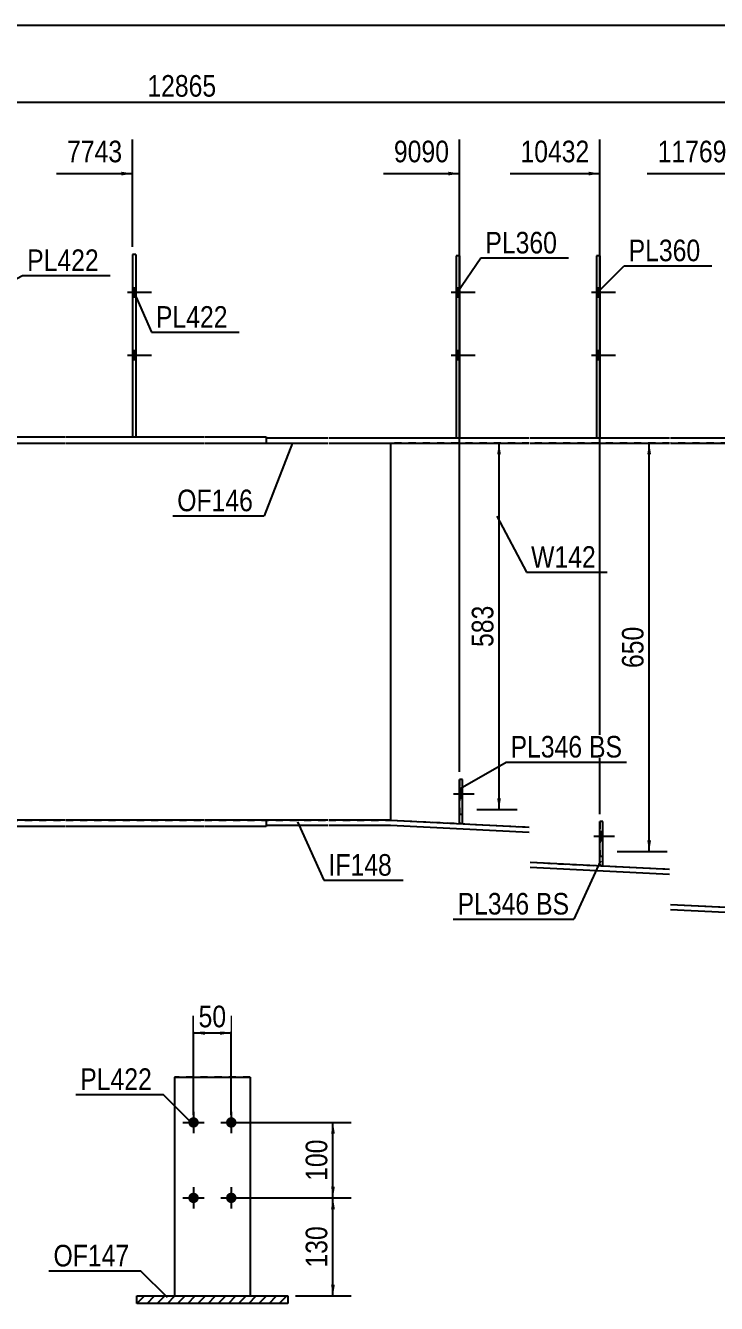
# Model space of a CAD drawing. Header units: millimetres. Extents: x -1031 to -629, y -190 to 87.
# Drawn here: x -857.5 to -765.9, y -82.8 to 86.6 of the extents above; entities that cross this region are included whole.
import ezdxf

# ---------------------------------------------------------------- set-up
doc = ezdxf.new("R2010")
doc.units = ezdxf.units.MM
doc.linetypes.add('DXK_LINE_DOT1', pattern=[1.8814, 0.9407, -0.9407])
doc.linetypes.add('DXK_LINE_DOT2', pattern=[3.9198, 1.9599, -1.9599])
doc.styles.add('Arial Narrow', font='ARIALN.TTF', dxfattribs={"height": 0.2})

# ---------------------------------------------------------------- blocks, each defined once
blk = doc.blocks.new('Unknown-624477082-1210')
at = {"color": 5, "linetype": 'Continuous'}
blk.add_line((-628.66, 86.61), (-1028.66, 86.61), dxfattribs=at)
blk = doc.blocks.new('Part-624477082-1810 - 1231')
at = {"color": 2, "linetype": 'Continuous'}
for p, q in [((-781.36, 56.08), (-781.78, 56.08)), ((-781.78, 56.08), (-781.78, 31.92)), ((-781.36, 56.08), (-781.36, 31.92))]:
    blk.add_line(p, q, dxfattribs=at)
at = {"color": 7, "linetype": 'DXK_LINE_DOT1'}
blk.add_line((-781.78, 31.92), (-781.36, 31.92), dxfattribs=at)
blk = doc.blocks.new('Part-624477082-1601 - 1231')
at = {"color": 2, "linetype": 'Continuous'}
for p, q in [((-870.82, -18.75), (-878.98, -18.75)), ((-878.98, -18.75), (-878.98, -19.58)), ((-870.82, -19.58), (-878.98, -19.58)), ((-852.22, -18.75), (-870.72, -18.75)), ((-852.22, -19.58), (-870.72, -19.58)), ((-833.82, -18.75), (-852.12, -18.75)), ((-833.82, -19.58), (-852.12, -19.58)), ((-825.56, -18.75), (-833.72, -18.75)), ((-825.56, -19.58), (-833.72, -19.58)), ((-825.56, -18.75), (-825.56, -19.58))]:
    blk.add_line(p, q, dxfattribs=at)
blk = doc.blocks.new('Part-624477082-1369 - 1231')
at = {"color": 7, "linetype": 'DXK_LINE_DOT1'}
for p, q in [((-781.36, -18.95), (-781.36, -24.78)), ((-780.95, -18.95), (-781.36, -18.95)), ((-780.95, -24.78), (-780.95, -18.95)), ((-781.36, -23.53), (-780.95, -23.53)), ((-781.36, -24.78), (-780.95, -24.78))]:
    blk.add_line(p, q, dxfattribs=at)
blk = doc.blocks.new('Part-624477082-1491 - 1231')
at = {"color": 2, "linetype": 'Continuous'}
for p, q in [((-878.98, 32.08), (-870.82, 32.08)), ((-878.98, 32.08), (-878.98, 31.25)), ((-878.98, 31.25), (-870.82, 31.25)), ((-870.72, 32.08), (-852.22, 32.08)), ((-870.72, 31.25), (-852.22, 31.25)), ((-852.12, 32.08), (-833.82, 32.08)), ((-852.12, 31.25), (-833.82, 31.25)), ((-833.72, 32.08), (-825.56, 32.08)), ((-833.72, 31.25), (-825.56, 31.25)), ((-825.56, 32.08), (-825.56, 31.25))]:
    blk.add_line(p, q, dxfattribs=at)
blk = doc.blocks.new('Bolt-624477082-1238 - 1231')
at = {"linetype": 'Continuous'}
for points in [[(-842.87, 50.66), (-842.87, 51.83), (-843.28, 51.83), (-843.28, 50.66)], [(-842.87, 50.66), (-842.87, 51.83), (-843.28, 51.83), (-843.28, 50.66)], [(-842.87, 42.33), (-842.87, 43.5), (-843.28, 43.5), (-843.28, 42.33)], [(-842.87, 42.33), (-842.87, 43.5), (-843.28, 43.5), (-843.28, 42.33)]]:
    blk.add_hatch(color=3, dxfattribs=at).paths.add_polyline_path(points)
at = {"color": 3, "linetype": 'Continuous'}
for p, q in [((-843.95, 51.25), (-840.78, 51.25)), ((-843.95, 51.25), (-840.78, 51.25)), ((-843.28, 51.83), (-842.87, 51.83)), ((-843.28, 51.83), (-842.87, 51.83)), ((-843.28, 50.66), (-842.87, 50.66)), ((-843.28, 50.66), (-842.87, 50.66)), ((-843.95, 42.91), (-840.78, 42.91)), ((-843.95, 42.91), (-840.78, 42.91)), ((-843.28, 43.5), (-842.87, 43.5)), ((-843.28, 43.5), (-842.87, 43.5)), ((-843.28, 42.33), (-842.87, 42.33)), ((-843.28, 42.33), (-842.87, 42.33))]:
    blk.add_line(p, q, dxfattribs=at)
blk = doc.blocks.new('Part-624477082-1623 - 1231')
at = {"color": 2, "linetype": 'Continuous'}
for p, q in [((-817.39, -18.75), (-825.56, -18.75)), ((-825.56, -18.75), (-825.56, -19.42)), ((-825.56, -19.42), (-817.39, -19.42)), ((-809.11, -18.75), (-817.29, -18.75)), ((-817.29, -19.42), (-809.12, -19.42)), ((-809.12, -19.42), (-790.71, -20.34)), ((-809.11, -18.75), (-790.71, -19.67)), ((-790.61, -24.34), (-772.11, -25.26)), ((-790.61, -25), (-772.11, -25.93)), ((-772.01, -29.93), (-745.57, -31.25)), ((-772.01, -30.6), (-745.61, -31.92)), ((-745.57, -31.25), (-745.61, -31.92))]:
    blk.add_line(p, q, dxfattribs=at)
blk = doc.blocks.new('Bolt-624477082-1243 - 1231')
at = {"linetype": 'Continuous'}
for points in [[(-781.36, 50.66), (-781.36, 51.83), (-781.78, 51.83), (-781.78, 50.66)], [(-781.36, 50.66), (-781.36, 51.83), (-781.78, 51.83), (-781.78, 50.66)], [(-781.36, 42.33), (-781.36, 43.5), (-781.78, 43.5), (-781.78, 42.33)], [(-781.36, 42.33), (-781.36, 43.5), (-781.78, 43.5), (-781.78, 42.33)]]:
    blk.add_hatch(color=3, dxfattribs=at).paths.add_polyline_path(points)
at = {"color": 3, "linetype": 'Continuous'}
for p, q in [((-782.45, 51.25), (-779.28, 51.25)), ((-782.45, 51.25), (-779.28, 51.25)), ((-781.78, 51.83), (-781.36, 51.83)), ((-781.78, 51.83), (-781.36, 51.83)), ((-781.78, 50.66), (-781.36, 50.66)), ((-781.78, 50.66), (-781.36, 50.66)), ((-782.45, 42.91), (-779.28, 42.91)), ((-782.45, 42.91), (-779.28, 42.91)), ((-781.78, 43.5), (-781.36, 43.5)), ((-781.78, 43.5), (-781.36, 43.5)), ((-781.78, 42.33), (-781.36, 42.33)), ((-781.78, 42.33), (-781.36, 42.33))]:
    blk.add_line(p, q, dxfattribs=at)
blk = doc.blocks.new('Part-624477082-1332 - 1231')
at = {"color": 7, "linetype": 'DXK_LINE_DOT1'}
for p, q in [((-799.96, -13.36), (-799.96, -19.19)), ((-799.55, -13.36), (-799.96, -13.36)), ((-799.55, -19.19), (-799.55, -13.36)), ((-799.96, -17.94), (-799.55, -17.94)), ((-799.96, -19.19), (-799.55, -19.19))]:
    blk.add_line(p, q, dxfattribs=at)
blk = doc.blocks.new('Part-624477082-1337 - 1231')
at = {"color": 2, "linetype": 'Continuous'}
for p, q in [((-799.96, -19.19), (-799.96, -13.36)), ((-799.55, -13.36), (-799.96, -13.36)), ((-799.55, -19.19), (-799.55, -13.36)), ((-799.96, -19.19), (-799.55, -19.19))]:
    blk.add_line(p, q, dxfattribs=at)
blk = doc.blocks.new('Part-624477082-1342 - 1231')
at = {"color": 2, "linetype": 'Continuous'}
for p, q in [((-799.96, 56.08), (-800.38, 56.08)), ((-800.38, 56.08), (-800.38, 31.92)), ((-799.96, 56.08), (-799.96, 31.92))]:
    blk.add_line(p, q, dxfattribs=at)
at = {"color": 7, "linetype": 'DXK_LINE_DOT1'}
blk.add_line((-800.38, 31.92), (-799.96, 31.92), dxfattribs=at)
blk = doc.blocks.new('Part-624477082-1374 - 1231')
at = {"color": 2, "linetype": 'Continuous'}
for p, q in [((-781.36, -24.78), (-781.36, -18.95)), ((-780.95, -18.95), (-781.36, -18.95)), ((-780.95, -24.78), (-780.95, -18.95)), ((-781.36, -24.78), (-780.95, -24.78))]:
    blk.add_line(p, q, dxfattribs=at)
blk = doc.blocks.new('Part-624477082-1469 - 1231')
at = {"color": 2, "linetype": 'Continuous'}
for p, q in [((-825.56, 31.92), (-817.39, 31.92)), ((-825.56, 31.92), (-825.56, 31.25)), ((-825.56, 31.25), (-817.39, 31.25)), ((-817.29, 31.92), (-790.71, 31.92)), ((-817.29, 31.25), (-790.71, 31.25)), ((-790.61, 31.92), (-772.11, 31.92)), ((-790.61, 31.25), (-772.11, 31.25)), ((-772.01, 31.92), (-677.99, 31.92)), ((-772.01, 31.25), (-677.99, 31.25)), ((-677.99, 31.92), (-677.99, 31.25))]:
    blk.add_line(p, q, dxfattribs=at)
blk = doc.blocks.new('Part-624477082-1535 - 1231')
at = {"color": 2, "linetype": 'Continuous'}
blk.add_line((-809.11, 31.25), (-809.11, -18.75), dxfattribs=at)
at = {"color": 7, "linetype": 'DXK_LINE_DOT1'}
for p, q in [((-790.71, 31.25), (-809.11, 31.25)), ((-772.11, 31.25), (-790.61, 31.25)), ((-745.57, 31.25), (-772.01, 31.25)), ((-745.57, 21.81), (-745.57, 31.25)), ((-745.57, -31.25), (-745.57, 16.51)), ((-809.11, -18.75), (-790.71, -19.67)), ((-790.61, -24.34), (-772.11, -25.26)), ((-772.01, -29.93), (-745.57, -31.25))]:
    blk.add_line(p, q, dxfattribs=at)
blk = doc.blocks.new('Part-624477082-1557 - 1231')
at = {"color": 2, "linetype": 'Continuous'}
for p, q in [((-932.41, 31.25), (-932.41, -18.75)), ((-809.11, 31.25), (-809.11, -18.75))]:
    blk.add_line(p, q, dxfattribs=at)
at = {"color": 7, "linetype": 'DXK_LINE_DOT1'}
for p, q in [((-932.41, 31.25), (-924.24, 31.25)), ((-924.14, 31.25), (-905.64, 31.25)), ((-905.54, 31.25), (-887.25, 31.25)), ((-887.15, 31.25), (-870.82, 31.25)), ((-870.72, 31.25), (-852.22, 31.25)), ((-852.12, 31.25), (-833.82, 31.25)), ((-833.72, 31.25), (-817.39, 31.25)), ((-817.29, 31.25), (-809.11, 31.25)), ((-932.41, -18.75), (-924.24, -18.75)), ((-924.14, -18.75), (-905.64, -18.75)), ((-905.54, -18.75), (-887.25, -18.75)), ((-887.15, -18.75), (-870.82, -18.75)), ((-870.72, -18.75), (-852.22, -18.75)), ((-852.12, -18.75), (-833.82, -18.75)), ((-833.72, -18.75), (-817.39, -18.75)), ((-817.29, -18.75), (-809.11, -18.75))]:
    blk.add_line(p, q, dxfattribs=at)
blk = doc.blocks.new('Part-624477082-1852 - 1231')
at = {"color": 2, "linetype": 'Continuous'}
for p, q in [((-842.87, 56.25), (-843.28, 56.25)), ((-843.28, 56.25), (-843.28, 32.08)), ((-842.87, 56.25), (-842.87, 32.08))]:
    blk.add_line(p, q, dxfattribs=at)
at = {"color": 7, "linetype": 'DXK_LINE_DOT1'}
blk.add_line((-843.28, 32.08), (-842.87, 32.08), dxfattribs=at)
blk = doc.blocks.new('Bolt-624477082-1923 - 1231')
at = {"linetype": 'Continuous'}
blk.add_hatch(color=3, dxfattribs=at).paths.add_polyline_path([(-780.95, -21.45), (-780.95, -20.28), (-781.36, -20.28), (-781.36, -21.45)])
at = {"color": 3, "linetype": 'Continuous'}
for p, q in [((-781.36, -20.28), (-780.95, -20.28)), ((-782.16, -20.87), (-779.41, -20.87)), ((-781.36, -21.45), (-780.95, -21.45))]:
    blk.add_line(p, q, dxfattribs=at)
blk = doc.blocks.new('Bolt-624477082-1924 - 1231')
at = {"color": 3, "linetype": 'DXK_LINE_DOT2'}
for p, q in [((-781.36, -20.28), (-780.95, -20.28)), ((-782.03, -20.87), (-780.95, -20.87)), ((-781.36, -21.45), (-780.95, -21.45))]:
    blk.add_line(p, q, dxfattribs=at)
blk = doc.blocks.new('Bolt-624477082-1926 - 1231')
at = {"linetype": 'Continuous'}
for points in [[(-799.96, 50.66), (-799.96, 51.83), (-800.38, 51.83), (-800.38, 50.66)], [(-799.96, 50.66), (-799.96, 51.83), (-800.38, 51.83), (-800.38, 50.66)], [(-799.96, 42.33), (-799.96, 43.5), (-800.38, 43.5), (-800.38, 42.33)], [(-799.96, 42.33), (-799.96, 43.5), (-800.38, 43.5), (-800.38, 42.33)]]:
    blk.add_hatch(color=3, dxfattribs=at).paths.add_polyline_path(points)
at = {"color": 3, "linetype": 'Continuous'}
for p, q in [((-801.05, 51.25), (-797.88, 51.25)), ((-801.05, 51.25), (-797.88, 51.25)), ((-800.38, 51.83), (-799.96, 51.83)), ((-800.38, 51.83), (-799.96, 51.83)), ((-800.38, 50.66), (-799.96, 50.66)), ((-800.38, 50.66), (-799.96, 50.66)), ((-801.05, 42.91), (-797.88, 42.91)), ((-801.05, 42.91), (-797.88, 42.91)), ((-800.38, 43.5), (-799.96, 43.5)), ((-800.38, 43.5), (-799.96, 43.5)), ((-800.38, 42.33), (-799.96, 42.33)), ((-800.38, 42.33), (-799.96, 42.33))]:
    blk.add_line(p, q, dxfattribs=at)
blk = doc.blocks.new('Bolt-624477082-1927 - 1231')
at = {"linetype": 'Continuous'}
blk.add_hatch(color=3, dxfattribs=at).paths.add_polyline_path([(-799.55, -15.86), (-799.55, -14.69), (-799.96, -14.69), (-799.96, -15.86)])
at = {"color": 3, "linetype": 'Continuous'}
for p, q in [((-799.96, -14.69), (-799.55, -14.69)), ((-800.76, -15.28), (-798.01, -15.28)), ((-799.96, -15.86), (-799.55, -15.86))]:
    blk.add_line(p, q, dxfattribs=at)
blk = doc.blocks.new('Bolt-624477082-1928 - 1231')
at = {"color": 3, "linetype": 'DXK_LINE_DOT2'}
for p, q in [((-799.96, -14.69), (-799.55, -14.69)), ((-800.63, -15.28), (-799.55, -15.28)), ((-799.96, -15.86), (-799.55, -15.86))]:
    blk.add_line(p, q, dxfattribs=at)
blk = doc.blocks.new('Bolt-624477082-2801 - 2777')
at = {"linetype": 'Continuous'}
for points in [[(-834.51, -58.84, -1), (-835.91, -58.84, -1)], [(-829.51, -58.84, -1), (-830.91, -58.84, -1)], [(-834.51, -68.84, -1), (-835.91, -68.84, -1)], [(-829.51, -68.84, -1), (-830.91, -68.84, -1)]]:
    blk.add_hatch(color=3, dxfattribs=at).paths.add_polyline_path(points)
at = {"color": 3, "linetype": 'Continuous'}
for p, q in [((-835.21, -57.44), (-835.21, -60.24)), ((-830.21, -57.44), (-830.21, -60.24)), ((-836.61, -58.84), (-833.81, -58.84)), ((-831.61, -58.84), (-828.81, -58.84)), ((-835.21, -67.44), (-835.21, -70.24)), ((-830.21, -67.44), (-830.21, -70.24)), ((-836.61, -68.84), (-833.81, -68.84)), ((-831.61, -68.84), (-828.81, -68.84))]:
    blk.add_line(p, q, dxfattribs=at)
blk = doc.blocks.new('Part-624477082-2857 - 2777')
at = {"color": 2, "linetype": 'Continuous'}
for p, q in [((-837.71, -52.84), (-837.71, -81.84)), ((-837.71, -52.84), (-827.71, -52.84)), ((-827.71, -52.84), (-827.71, -81.84))]:
    blk.add_line(p, q, dxfattribs=at)
at = {"color": 7, "linetype": 'DXK_LINE_DOT1'}
for p, q in [((-827.71, -52.84), (-837.71, -52.84)), ((-837.71, -81.84), (-827.71, -81.84))]:
    blk.add_line(p, q, dxfattribs=at)
blk = doc.blocks.new('Part-624477082-2879 - 2777')
at = {"linetype": 'Continuous'}
h = blk.add_hatch(dxfattribs=at)
h.set_pattern_fill('', scale=0.3, style=0, pattern_type=0)
h.set_pattern_definition([(45, (-842.71335, -82.8386), (-0.67352, 0.67352), [])])
h.paths.add_polyline_path([(-842.71, -81.84), (-842.71, -82.84), (-822.71, -82.84), (-822.71, -81.84)])
at = {"color": 2, "linetype": 'Continuous'}
for p, q in [((-842.71, -82.84), (-842.71, -81.84)), ((-842.71, -81.84), (-822.71, -81.84)), ((-822.71, -82.84), (-842.71, -82.84)), ((-822.71, -81.84), (-822.71, -82.84))]:
    blk.add_line(p, q, dxfattribs=at)
blk = doc.blocks.new('StraightDimension-624477082-8974 - 1231')
at = {"color": 7, "linetype": 'Continuous'}
blk.add_line((-1000, 76.43), (-673.52, 76.43), dxfattribs=at)
at = {"color": 0}
blk.add_wipeout([(-831.59, 76.58), (-831.59, 80.78), (-841.93, 80.78), (-841.93, 76.58)], dxfattribs=at)
at = {"color": 3, "style": 'Arial Narrow'}
blk.add_text('12865', height=2.863, dxfattribs=at).set_placement((-841.33, 77.18))
blk = doc.blocks.new('StraightDimension-624477082-9488 - 1231')
at = {"linetype": 'Continuous'}
blk.add_hatch(color=7, dxfattribs=at).paths.add_polyline_path([(-782.86, 67.23), (-781.36, 66.98), (-782.86, 66.73)])
at = {"color": 7, "linetype": 'Continuous'}
for p, q in [((-781.36, -17.95), (-781.36, 71.48)), ((-793.25, 66.98), (-781.36, 66.98))]:
    blk.add_line(p, q, dxfattribs=at)
at = {"color": 0}
blk.add_wipeout([(-782.14, 67.88), (-782.14, 72.08), (-792.48, 72.08), (-792.48, 67.88)], dxfattribs=at)
at = {"color": 3, "style": 'Arial Narrow'}
blk.add_text('10432', height=2.863, dxfattribs=at).set_placement((-791.88, 68.48))
blk = doc.blocks.new('StraightDimension-624477082-2353 - 1231')
at = {"linetype": 'Continuous'}
for points in [[(-794.97, 29.75), (-794.72, 31.25), (-794.47, 29.75)], [(-794.47, -15.85), (-794.72, -17.35), (-794.97, -15.85)]]:
    blk.add_hatch(color=7, dxfattribs=at).paths.add_polyline_path(points)
at = {"color": 7, "linetype": 'Continuous'}
for p, q in [((-797.67, 31.25), (-792.32, 31.25)), ((-794.72, -17.35), (-794.72, 31.25)), ((-797.67, -17.35), (-792.32, -17.35))]:
    blk.add_line(p, q, dxfattribs=at)
at = {"color": 0}
blk.add_wipeout([(-794.87, 10.29), (-799.07, 10.29), (-799.07, 3.61), (-794.87, 3.61)], dxfattribs=at)
at = {"color": 3, "style": 'Arial Narrow'}
blk.add_text('583', height=2.863, rotation=90.0002, dxfattribs=at).set_placement((-795.47, 4.21))
blk = doc.blocks.new('StraightDimension-624477082-2365 - 1231')
at = {"linetype": 'Continuous'}
for points in [[(-775.07, 29.75), (-774.82, 31.25), (-774.57, 29.75)], [(-774.57, -21.42), (-774.82, -22.92), (-775.07, -21.42)]]:
    blk.add_hatch(color=7, dxfattribs=at).paths.add_polyline_path(points)
at = {"color": 7, "linetype": 'Continuous'}
for p, q in [((-777.74, 31.25), (-772.42, 31.25)), ((-774.82, -22.92), (-774.82, 31.25)), ((-779.07, -22.92), (-772.42, -22.92))]:
    blk.add_line(p, q, dxfattribs=at)
at = {"color": 0}
blk.add_wipeout([(-774.97, 7.51), (-779.17, 7.51), (-779.17, 0.82), (-774.97, 0.82)], dxfattribs=at)
at = {"color": 3, "style": 'Arial Narrow'}
blk.add_text('650', height=2.863, rotation=90.0002, dxfattribs=at).set_placement((-775.57, 1.42))
blk = doc.blocks.new('StraightDimension-624477082-9487 - 1231')
at = {"linetype": 'Continuous'}
blk.add_hatch(color=7, dxfattribs=at).paths.add_polyline_path([(-764.68, 67.23), (-763.18, 66.98), (-764.68, 66.73)])
at = {"color": 7, "linetype": 'Continuous'}
for p, q in [((-763.18, 57.08), (-763.18, 71.48)), ((-775.07, 66.98), (-763.18, 66.98))]:
    blk.add_line(p, q, dxfattribs=at)
at = {"color": 0}
blk.add_wipeout([(-763.96, 67.88), (-763.96, 72.08), (-774.3, 72.08), (-774.3, 67.88)], dxfattribs=at)
at = {"color": 3, "style": 'Arial Narrow'}
blk.add_text('11769', height=2.863, dxfattribs=at).set_placement((-773.7, 68.48))
blk = doc.blocks.new('StraightDimension-624477082-9489 - 1231')
at = {"linetype": 'Continuous'}
blk.add_hatch(color=7, dxfattribs=at).paths.add_polyline_path([(-801.46, 67.23), (-799.96, 66.98), (-801.46, 66.73)])
at = {"color": 7, "linetype": 'Continuous'}
for p, q in [((-799.96, -12.36), (-799.96, 71.48)), ((-810.03, 66.98), (-799.96, 66.98))]:
    blk.add_line(p, q, dxfattribs=at)
at = {"color": 0}
blk.add_wipeout([(-800.74, 67.88), (-800.74, 72.08), (-809.25, 72.08), (-809.25, 67.88)], dxfattribs=at)
at = {"color": 3, "style": 'Arial Narrow'}
blk.add_text('9090', height=2.863, dxfattribs=at).set_placement((-808.65, 68.48))
blk = doc.blocks.new('StraightDimension-624477082-9490 - 1231')
at = {"linetype": 'Continuous'}
blk.add_hatch(color=7, dxfattribs=at).paths.add_polyline_path([(-844.78, 67.23), (-843.28, 66.98), (-844.78, 66.73)])
at = {"color": 7, "linetype": 'Continuous'}
for p, q in [((-843.28, 57.25), (-843.28, 71.48)), ((-853.35, 66.98), (-843.28, 66.98))]:
    blk.add_line(p, q, dxfattribs=at)
at = {"color": 0}
blk.add_wipeout([(-844.06, 67.88), (-844.06, 72.08), (-852.57, 72.08), (-852.57, 67.88)], dxfattribs=at)
at = {"color": 3, "style": 'Arial Narrow'}
blk.add_text('7743', height=2.863, dxfattribs=at).set_placement((-851.97, 68.48))
blk = doc.blocks.new('StraightDimension-624477082-2924 - 2777')
at = {"linetype": 'Continuous'}
for points in [[(-816.98, -60.34), (-816.73, -58.84), (-816.48, -60.34)], [(-816.48, -67.34), (-816.73, -68.84), (-816.98, -67.34)]]:
    blk.add_hatch(color=7, dxfattribs=at).paths.add_polyline_path(points)
at = {"color": 7, "linetype": 'Continuous'}
for p, q in [((-829.21, -58.84), (-814.33, -58.84)), ((-816.73, -68.84), (-816.73, -58.84)), ((-829.21, -68.84), (-814.33, -68.84))]:
    blk.add_line(p, q, dxfattribs=at)
at = {"color": 0}
blk.add_wipeout([(-816.88, -60.5), (-821.08, -60.5), (-821.08, -67.18), (-816.88, -67.18)], dxfattribs=at)
at = {"color": 3, "style": 'Arial Narrow'}
blk.add_text('100', height=2.863, rotation=90.0002, dxfattribs=at).set_placement((-817.48, -66.58))
blk = doc.blocks.new('StraightDimension-624477082-2934 - 2777')
at = {"linetype": 'Continuous'}
for points in [[(-816.98, -70.34), (-816.73, -68.84), (-816.48, -70.34)], [(-816.48, -80.34), (-816.73, -81.84), (-816.98, -80.34)]]:
    blk.add_hatch(color=7, dxfattribs=at).paths.add_polyline_path(points)
at = {"color": 7, "linetype": 'Continuous'}
for p, q in [((-829.21, -68.84), (-814.33, -68.84)), ((-816.73, -81.84), (-816.73, -68.84)), ((-821.71, -81.84), (-814.33, -81.84))]:
    blk.add_line(p, q, dxfattribs=at)
at = {"color": 0}
blk.add_wipeout([(-816.88, -72), (-821.08, -72), (-821.08, -78.68), (-816.88, -78.68)], dxfattribs=at)
at = {"color": 3, "style": 'Arial Narrow'}
blk.add_text('130', height=2.863, rotation=90.0002, dxfattribs=at).set_placement((-817.48, -78.08))
blk = doc.blocks.new('StraightDimension-624477082-2946 - 2777')
at = {"linetype": 'Continuous'}
for points in [[(-833.71, -47.22), (-835.21, -46.97), (-833.71, -46.72)], [(-831.71, -46.72), (-830.21, -46.97), (-831.71, -47.22)]]:
    blk.add_hatch(color=7, dxfattribs=at).paths.add_polyline_path(points)
at = {"color": 7, "linetype": 'Continuous'}
for p, q in [((-835.21, -57.84), (-835.21, -44.72)), ((-830.21, -57.84), (-830.21, -44.72)), ((-835.21, -46.97), (-830.21, -46.97))]:
    blk.add_line(p, q, dxfattribs=at)
at = {"color": 0}
blk.add_wipeout([(-830.29, -46.82), (-830.29, -42.62), (-835.14, -42.62), (-835.14, -46.82)], dxfattribs=at)
at = {"color": 3, "style": 'Arial Narrow'}
blk.add_text('50', height=2.863, dxfattribs=at).set_placement((-834.54, -46.22))
blk = doc.blocks.new('Mark-624477082-1323 - 1231')
at = {"color": 0}
blk.add_wipeout([(-847.76, 54.06), (-847.76, 57.06), (-857.26, 57.06), (-857.26, 54.06)], dxfattribs=at)
blk.add_wipeout([(-847.76, 54.06), (-847.76, 57.06), (-857.26, 57.06), (-857.26, 54.06)], dxfattribs=at)
at = {"color": 7, "linetype": 'Continuous'}
for p, q in [((-861.78, 51.39), (-857.86, 53.46)), ((-857.86, 53.46), (-846.26, 53.46))]:
    blk.add_line(p, q, dxfattribs=at)
at = {"color": 3, "style": 'Arial Narrow'}
blk.add_text('PL422', height=2.863, dxfattribs=at).set_placement((-857.26, 54.06))
blk = doc.blocks.new('Mark-624477082-1465 - 1231')
at = {"color": 7, "linetype": 'Continuous'}
blk.add_line((-822.11, 31.29), (-825.83, 21.61), dxfattribs=at)
at = {"color": 0}
blk.add_wipeout([(-827.33, 22.21), (-827.33, 25.21), (-837.37, 25.21), (-837.37, 22.21)], dxfattribs=at)
blk.add_wipeout([(-827.33, 22.21), (-827.33, 25.21), (-837.37, 25.21), (-837.37, 22.21)], dxfattribs=at)
at = {"color": 7, "linetype": 'Continuous'}
blk.add_line((-837.97, 21.61), (-825.83, 21.61), dxfattribs=at)
at = {"color": 3, "style": 'Arial Narrow'}
blk.add_text('OF146', height=2.863, dxfattribs=at).set_placement((-837.37, 22.21))
blk = doc.blocks.new('Mark-624477082-1338 - 1231')
at = {"color": 0}
blk.add_wipeout([(-787.02, 56.39), (-787.02, 59.39), (-796.53, 59.39), (-796.53, 56.39)], dxfattribs=at)
blk.add_wipeout([(-787.02, 56.39), (-787.02, 59.39), (-796.53, 59.39), (-796.53, 56.39)], dxfattribs=at)
at = {"color": 7, "linetype": 'Continuous'}
for p, q in [((-800.27, 51.22), (-797.13, 55.79)), ((-797.13, 55.79), (-785.52, 55.79))]:
    blk.add_line(p, q, dxfattribs=at)
at = {"color": 3, "style": 'Arial Narrow'}
blk.add_text('PL360', height=2.863, dxfattribs=at).set_placement((-796.53, 56.39))
blk = doc.blocks.new('Mark-624477082-1619 - 1231')
at = {"color": 0}
blk.add_wipeout([(-808.91, -26.12), (-808.91, -23.12), (-817.32, -23.12), (-817.32, -26.12)], dxfattribs=at)
blk.add_wipeout([(-808.91, -26.12), (-808.91, -23.12), (-817.32, -23.12), (-817.32, -26.12)], dxfattribs=at)
at = {"color": 7, "linetype": 'Continuous'}
for p, q in [((-821.45, -18.98), (-817.92, -26.72)), ((-817.92, -26.72), (-807.41, -26.72))]:
    blk.add_line(p, q, dxfattribs=at)
at = {"color": 3, "style": 'Arial Narrow'}
blk.add_text('IF148', height=2.863, dxfattribs=at).set_placement((-817.32, -26.12))
blk = doc.blocks.new('Mark-624477082-1531 - 1231')
at = {"color": 0}
blk.add_wipeout([(-781.88, 14.71), (-781.88, 17.71), (-790.47, 17.71), (-790.47, 14.71)], dxfattribs=at)
blk.add_wipeout([(-781.88, 14.71), (-781.88, 17.71), (-790.47, 17.71), (-790.47, 14.71)], dxfattribs=at)
at = {"color": 7, "linetype": 'Continuous'}
for p, q in [((-795.03, 21.54), (-791.07, 14.11)), ((-791.07, 14.11), (-780.38, 14.11))]:
    blk.add_line(p, q, dxfattribs=at)
at = {"color": 3, "style": 'Arial Narrow'}
blk.add_text('W142', height=2.863, dxfattribs=at).set_placement((-790.47, 14.71))
blk = doc.blocks.new('MarkSet-624477082-2645 - 1231')
at = {"color": 0}
for points in [[(-783.69, -10.45), (-783.69, -7.45), (-793.19, -7.45), (-793.19, -10.45)], [(-778.41, -10.45), (-778.41, -7.45), (-782.79, -7.45), (-782.79, -10.45)]]:
    blk.add_wipeout(points, dxfattribs=at)
for points in [[(-783.69, -10.45), (-783.69, -7.45), (-793.19, -7.45), (-793.19, -10.45)], [(-778.41, -10.45), (-778.41, -7.45), (-782.79, -7.45), (-782.79, -10.45)]]:
    blk.add_wipeout(points, dxfattribs=at)
at = {"color": 7, "linetype": 'Continuous'}
for p, q in [((-799.86, -14.55), (-793.79, -11.05)), ((-793.79, -11.05), (-777.81, -11.05))]:
    blk.add_line(p, q, dxfattribs=at)
at = {"color": 3, "style": 'Arial Narrow'}
for s, p in [('PL346', (-793.19, -10.45)), ('BS', (-782.79, -10.45))]:
    blk.add_text(s, height=2.863, dxfattribs=at).set_placement(p)
blk = doc.blocks.new('Mark-624477082-1848 - 1231')
at = {"color": 0}
blk.add_wipeout([(-830.68, 46.54), (-830.68, 49.54), (-840.19, 49.54), (-840.19, 46.54)], dxfattribs=at)
blk.add_wipeout([(-830.68, 46.54), (-830.68, 49.54), (-840.19, 49.54), (-840.19, 46.54)], dxfattribs=at)
at = {"color": 7, "linetype": 'Continuous'}
for p, q in [((-843.18, 51.39), (-840.79, 45.94)), ((-840.79, 45.94), (-829.18, 45.94))]:
    blk.add_line(p, q, dxfattribs=at)
at = {"color": 3, "style": 'Arial Narrow'}
blk.add_text('PL422', height=2.863, dxfattribs=at).set_placement((-840.19, 46.54))
blk = doc.blocks.new('MarkSet-624477082-2674 - 1231')
at = {"color": 0}
for points in [[(-790.71, -31.27), (-790.71, -28.27), (-800.21, -28.27), (-800.21, -31.27)], [(-785.42, -31.27), (-785.42, -28.27), (-789.81, -28.27), (-789.81, -31.27)]]:
    blk.add_wipeout(points, dxfattribs=at)
for points in [[(-790.71, -31.27), (-790.71, -28.27), (-800.21, -28.27), (-800.21, -31.27)], [(-785.42, -31.27), (-785.42, -28.27), (-789.81, -28.27), (-789.81, -31.27)]]:
    blk.add_wipeout(points, dxfattribs=at)
at = {"color": 7, "linetype": 'Continuous'}
for p in [(-781.29, -24.14), (-800.81, -31.87)]:
    blk.add_line(p, (-784.82, -31.87), dxfattribs=at)
at = {"color": 3, "style": 'Arial Narrow'}
for s, p in [('PL346', (-800.21, -31.27)), ('BS', (-789.81, -31.27))]:
    blk.add_text(s, height=2.863, dxfattribs=at).set_placement(p)
blk = doc.blocks.new('Mark-624477082-7479 - 1231')
at = {"color": 0}
blk.add_wipeout([(-768.03, 55.36), (-768.03, 58.36), (-777.54, 58.36), (-777.54, 55.36)], dxfattribs=at)
blk.add_wipeout([(-768.03, 55.36), (-768.03, 58.36), (-777.54, 58.36), (-777.54, 55.36)], dxfattribs=at)
at = {"color": 7, "linetype": 'Continuous'}
for p, q in [((-781.67, 51.23), (-778.14, 54.76)), ((-778.14, 54.76), (-766.53, 54.76))]:
    blk.add_line(p, q, dxfattribs=at)
at = {"color": 3, "style": 'Arial Narrow'}
blk.add_text('PL360', height=2.863, dxfattribs=at).set_placement((-777.54, 55.36))
blk = doc.blocks.new('Mark-624477082-2853 - 2777')
at = {"color": 7, "linetype": 'Continuous'}
blk.add_line((-835.68, -58.67), (-839.22, -55.13), dxfattribs=at)
at = {"color": 0}
blk.add_wipeout([(-840.72, -54.53), (-840.72, -51.53), (-850.22, -51.53), (-850.22, -54.53)], dxfattribs=at)
blk.add_wipeout([(-840.72, -54.53), (-840.72, -51.53), (-850.22, -51.53), (-850.22, -54.53)], dxfattribs=at)
at = {"color": 7, "linetype": 'Continuous'}
blk.add_line((-850.82, -55.13), (-839.22, -55.13), dxfattribs=at)
at = {"color": 3, "style": 'Arial Narrow'}
blk.add_text('PL422', height=2.863, dxfattribs=at).set_placement((-850.22, -54.53))
blk = doc.blocks.new('Mark-624477082-2875 - 2777')
at = {"color": 7, "linetype": 'Continuous'}
blk.add_line((-838.68, -82.07), (-842.22, -78.53), dxfattribs=at)
at = {"color": 0}
blk.add_wipeout([(-843.72, -77.93), (-843.72, -74.93), (-853.77, -74.93), (-853.77, -77.93)], dxfattribs=at)
blk.add_wipeout([(-843.72, -77.93), (-843.72, -74.93), (-853.77, -74.93), (-853.77, -77.93)], dxfattribs=at)
at = {"color": 7, "linetype": 'Continuous'}
blk.add_line((-854.37, -78.53), (-842.22, -78.53), dxfattribs=at)
at = {"color": 3, "style": 'Arial Narrow'}
blk.add_text('OF147', height=2.863, dxfattribs=at).set_placement((-853.77, -77.93))

msp = doc.modelspace()

# ---------------------------------------------------------------- block references
for name in ['Unknown-624477082-1210', 'Part-624477082-1852 - 1231', 'Part-624477082-1342 - 1231', 'Part-624477082-1810 - 1231', 'Bolt-624477082-1238 - 1231', 'Bolt-624477082-1926 - 1231', 'Bolt-624477082-1243 - 1231', 'Part-624477082-1557 - 1231', 'Part-624477082-1491 - 1231', 'Part-624477082-1469 - 1231', 'Part-624477082-1535 - 1231', 'Part-624477082-1332 - 1231', 'Part-624477082-1337 - 1231', 'Bolt-624477082-1927 - 1231', 'Bolt-624477082-1928 - 1231', 'Part-624477082-1601 - 1231', 'Part-624477082-1623 - 1231', 'Bolt-624477082-1923 - 1231', 'Bolt-624477082-1924 - 1231', 'Part-624477082-1369 - 1231', 'Part-624477082-1374 - 1231', 'Part-624477082-2857 - 2777', 'Bolt-624477082-2801 - 2777', 'Part-624477082-2879 - 2777']:
    msp.add_blockref(name, (0, 0))

# ---------------------------------------------------------------- next in the draw order: block references
for name in ['StraightDimension-624477082-8974 - 1231', 'Mark-624477082-1619 - 1231', 'MarkSet-624477082-2674 - 1231', 'StraightDimension-624477082-2946 - 2777', 'StraightDimension-624477082-2924 - 2777', 'Mark-624477082-2875 - 2777']:
    msp.add_blockref(name, (0, 0))

# ---------------------------------------------------------------- next in the draw order: block references
for name in ['StraightDimension-624477082-9490 - 1231', 'StraightDimension-624477082-9489 - 1231', 'StraightDimension-624477082-9488 - 1231', 'StraightDimension-624477082-9487 - 1231', 'Mark-624477082-1848 - 1231', 'Mark-624477082-1465 - 1231', 'StraightDimension-624477082-2365 - 1231', 'Mark-624477082-2853 - 2777', 'StraightDimension-624477082-2934 - 2777']:
    msp.add_blockref(name, (0, 0))

# ---------------------------------------------------------------- next in the draw order: block references
for name in ['Mark-624477082-1338 - 1231', 'Mark-624477082-7479 - 1231', 'Mark-624477082-1323 - 1231', 'StraightDimension-624477082-2353 - 1231']:
    msp.add_blockref(name, (0, 0))

# ---------------------------------------------------------------- next in the draw order: block references
for name in ['Mark-624477082-1531 - 1231', 'MarkSet-624477082-2645 - 1231']:
    msp.add_blockref(name, (0, 0))

doc.saveas('drawing.dxf')
